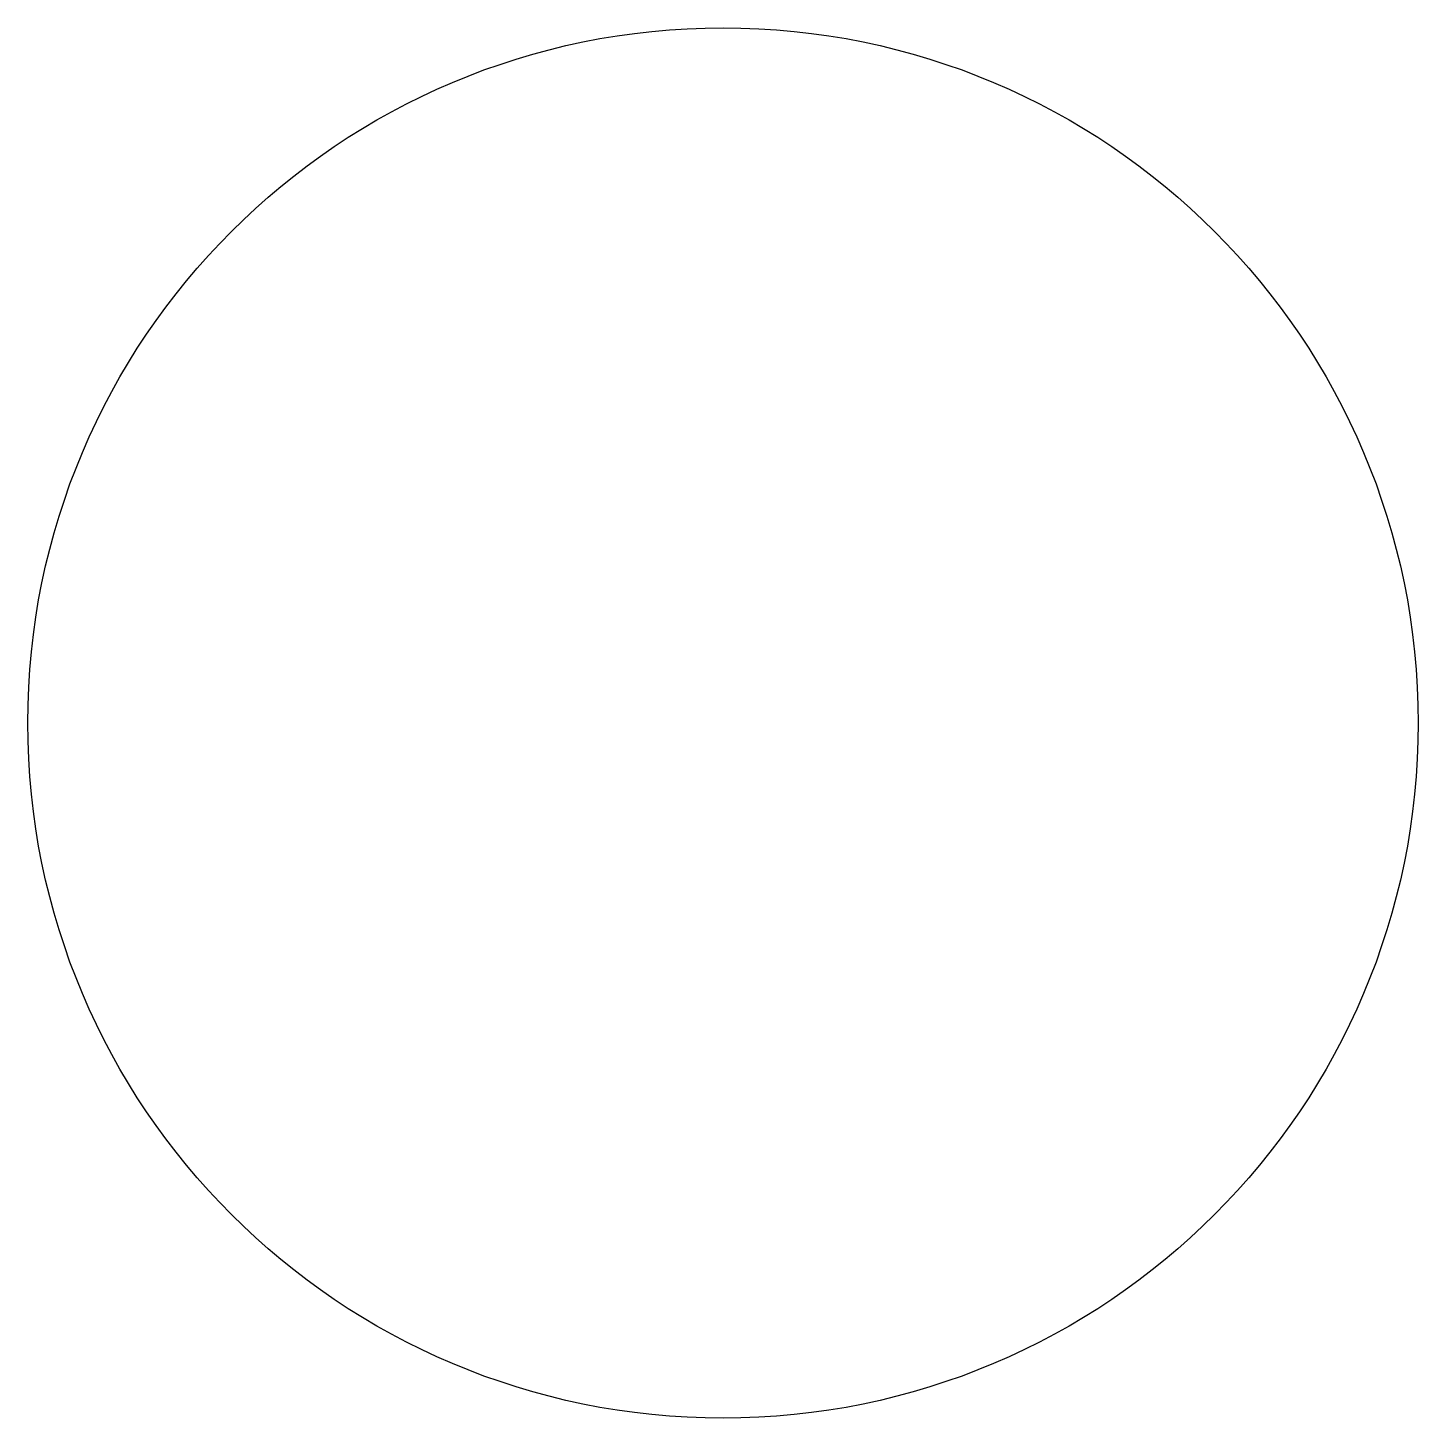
# Model space of a CAD drawing. Header units: millimetres. Extents: x 0 to 20, y 0 to 20.
import ezdxf

# ---------------------------------------------------------------- set-up
doc = ezdxf.new("R2010")
doc.units = ezdxf.units.MM
doc.header["$LTSCALE"] = 10
doc.layers.add('PowerSwitch_Cutout', color=1, linetype='CONTINUOUS')

msp = doc.modelspace()

# ---------------------------------------------------------------- linework, layer by layer
at = {"layer": 'PowerSwitch_Cutout', "linetype": 'CONTINUOUS'}
msp.add_circle((10, 10), 10, dxfattribs=at)

doc.saveas('drawing.dxf')
